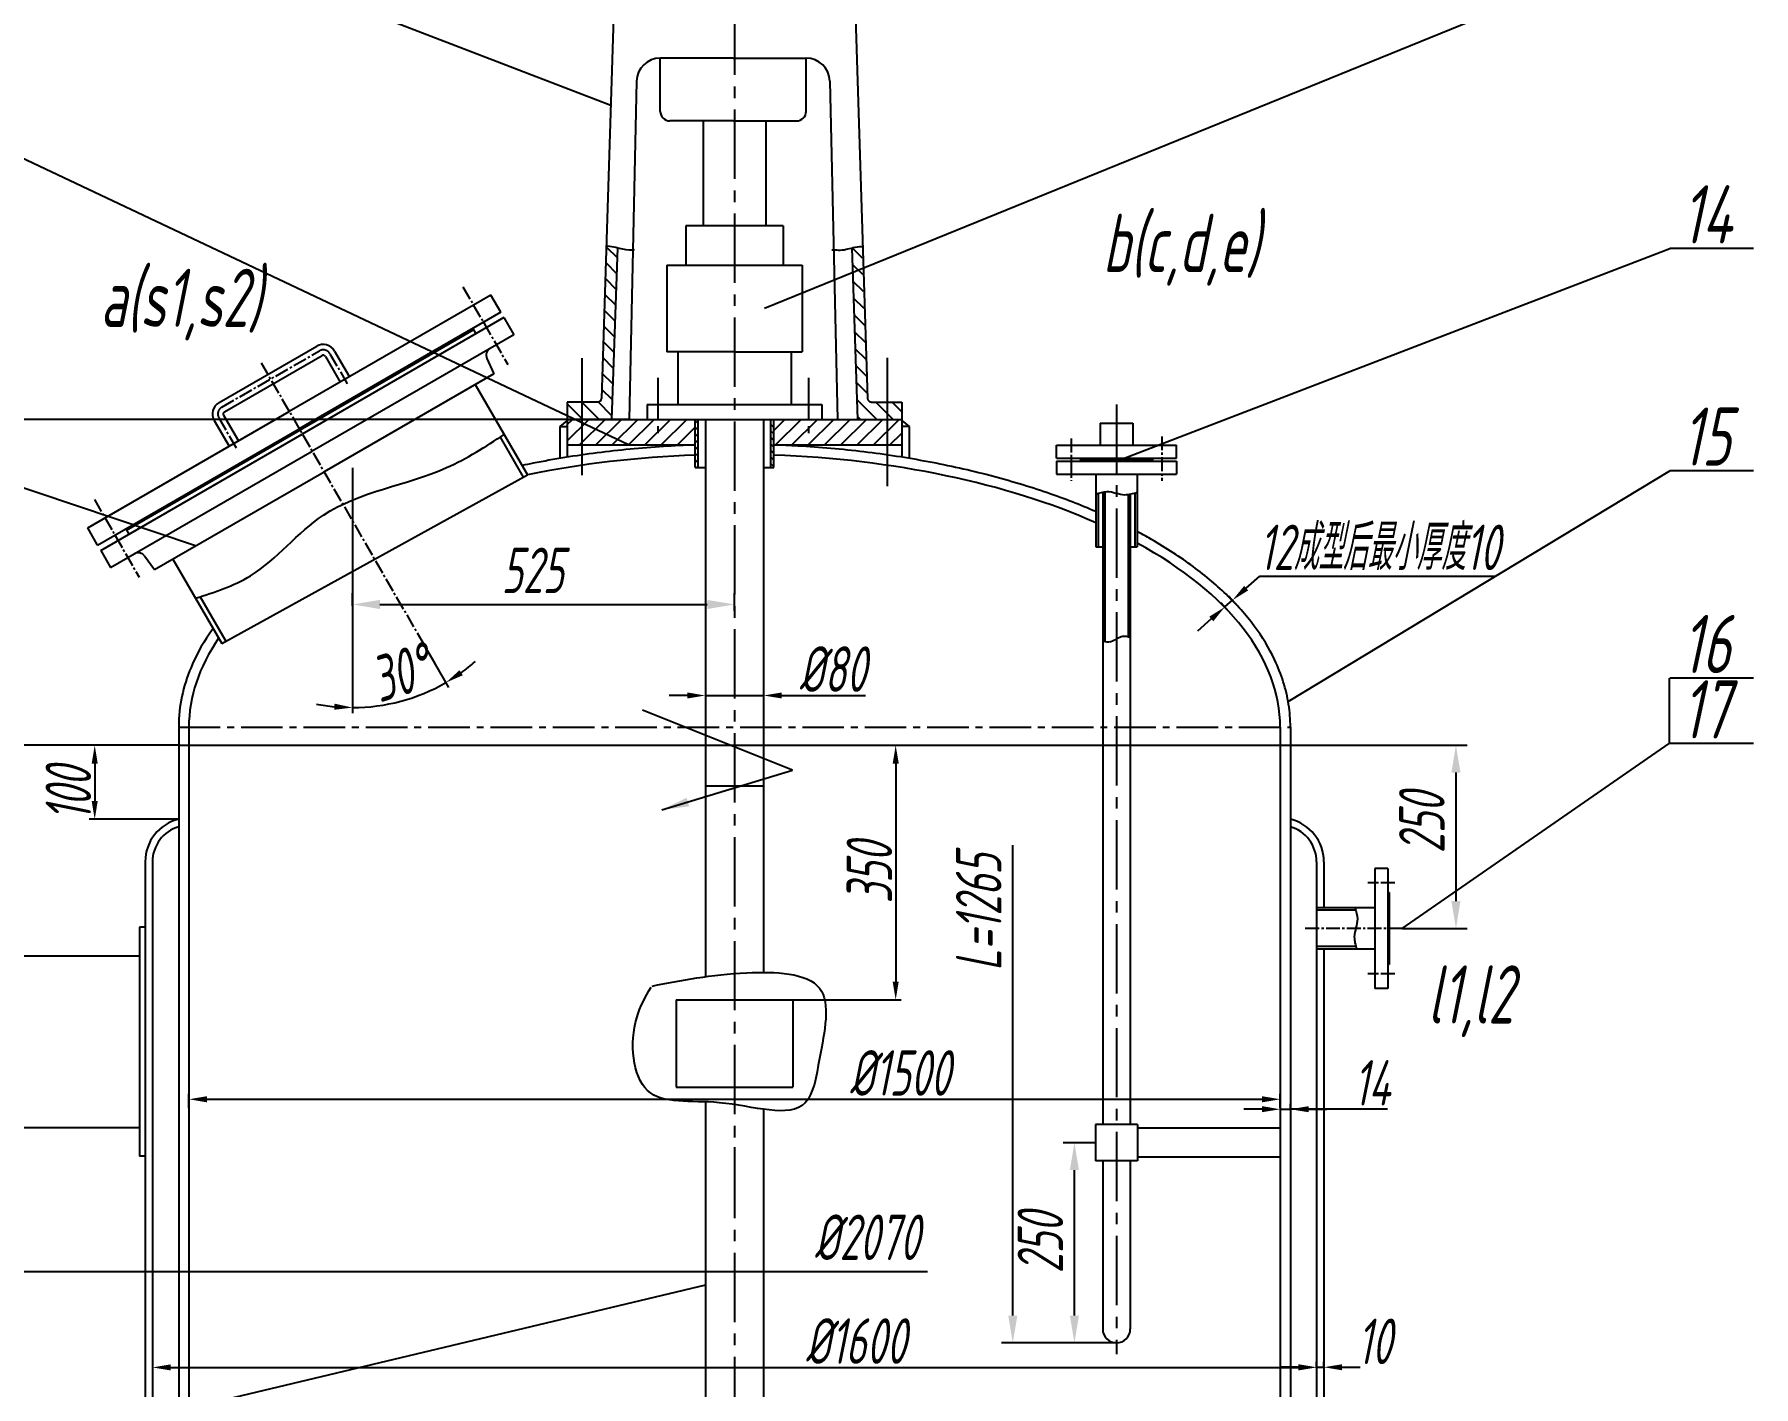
# Model space of a CAD drawing. Header units: millimetres. Extents: x 17871 to 23811, y 214 to 8624.
# Drawn here: x 19162 to 21525, y 4804 to 6663 of the extents above; entities that cross this region are included whole.
import ezdxf

# ---------------------------------------------------------------- set-up
doc = ezdxf.new("R2010")
doc.units = ezdxf.units.MM
doc.linetypes.add('CENTER2', pattern=[28.575, 19.05, -3.175, 3.175, -3.175])
doc.linetypes.add('DASHEDX2', pattern=[38.1, 25.4, -12.7])
for name, color, linetype in [('中心线', 1, 'CENTER2'), ('尺寸标注线', 3, 'Continuous'), ('文字及尺寸标注', 3, 'Continuous'), ('标注线', 3, 'Continuous'), ('粗实线', 7, 'Continuous'), ('细实线', 2, 'Continuous'), ('虚线', 5, 'DASHEDX2')]:
    doc.layers.add(name, color=color, linetype=linetype)
doc.styles.get("Standard").update_dxf_attribs({"font": 'gbeitc.shx', "width": 0.75, "bigfont": 'gbcbig.shx'})
doc.dimstyles.new('ISO-25', dxfattribs={"dimscale": 25, "dimtxt": 2.5, "dimasz": 1.5, "dimexe": 0.625, "dimexo": 0, "dimtad": 1, "dimdec": 0, "dimtxsty": 'Standard', "dimcen": 1.5, "dimadec": 0, "dimazin": 0, "dimtfac": 1, "dimtdec": 0, "dimtmove": 0, "dimatfit": 0, "dimfxl": 1, "dimarcsym": 0})

# ---------------------------------------------------------------- blocks, each defined once
blk = doc.blocks.new('*D3')
at = {"layer": 'Defpoints', "color": 0, "transparency": 16777216}
for p in [(20003.9, 7845.5), (18931.5, 6133.9), (19979.7, 6133.9)]:
    blk.add_point(p, dxfattribs=at)
at = {"layer": '文字及尺寸标注', "lineweight": -2, "transparency": 16777216}
for p, q in [((20003.9, 7845.5), (18924, 7845.5)), ((18931.5, 7820.5), (18931.5, 6158.9)), ((19979.7, 6133.9), (18924, 6133.9))]:
    blk.add_line(p, q, dxfattribs=at)
at = {"layer": '文字及尺寸标注', "transparency": 16777216}
for points in [[(18927.3, 7820.5), (18935.7, 7820.5), (18931.5, 7845.5)], [(18927.3, 6158.9), (18935.7, 6158.9), (18931.5, 6133.9)]]:
    blk.add_solid(points, dxfattribs=at)
at = {"layer": '文字及尺寸标注', "transparency": 16777216, "insert": (18895.3, 6989.7), "char_height": 62.5, "attachment_point": 5, "rotation": 90}
blk.add_mtext('1712', dxfattribs=at)
blk = doc.blocks.new('*D4')
at = {"layer": 'Defpoints', "color": 0, "transparency": 16777216}
for p in [(19360.6, 5685.9), (19016.6, 5145.9), (19089.8, 5145.9)]:
    blk.add_point(p, dxfattribs=at)
at = {"layer": '文字及尺寸标注', "color": 0, "lineweight": -2, "transparency": 16777216}
for p, q in [((19360.6, 5685.9), (19074.1, 5685.9)), ((19089.8, 5648.4), (19089.8, 5183.4)), ((19016.6, 5145.9), (19105.4, 5145.9))]:
    blk.add_line(p, q, dxfattribs=at)
at = {"layer": '文字及尺寸标注', "color": 0, "transparency": 16777216}
for points in [[(19083.5, 5648.4), (19096, 5648.4), (19089.8, 5685.9)], [(19083.5, 5183.4), (19096, 5183.4), (19089.8, 5145.9)]]:
    blk.add_solid(points, dxfattribs=at)
at = {"layer": '文字及尺寸标注', "color": 0, "transparency": 16777216, "insert": (19042.9, 5465.4), "char_height": 62.5, "attachment_point": 5, "rotation": 90}
blk.add_mtext('540', dxfattribs=at)
blk = doc.blocks.new('*D5')
at = {"layer": 'Defpoints', "color": 0, "transparency": 16777216}
for p in [(19077, 5685.9), (18929.8, 4185.9), (19374.6, 4185.9)]:
    blk.add_point(p, dxfattribs=at)
at = {"layer": '文字及尺寸标注', "lineweight": -2, "transparency": 16777216}
for p, q in [((19077, 5685.9), (18922.3, 5685.9)), ((18929.8, 5660.9), (18929.8, 4210.9)), ((19374.6, 4185.9), (18922.3, 4185.9))]:
    blk.add_line(p, q, dxfattribs=at)
at = {"layer": '文字及尺寸标注', "transparency": 16777216}
for points in [[(18925.6, 5660.9), (18933.9, 5660.9), (18929.8, 5685.9)], [(18925.6, 4210.9), (18933.9, 4210.9), (18929.8, 4185.9)]]:
    blk.add_solid(points, dxfattribs=at)
at = {"layer": '文字及尺寸标注', "transparency": 16777216, "insert": (18893.5, 4868.2), "char_height": 62.5, "attachment_point": 5, "rotation": 90}
blk.add_mtext('1500', dxfattribs=at)
blk = doc.blocks.new('*D6')
at = {"layer": 'Defpoints', "color": 0, "transparency": 16777216}
for p in [(20124.6, 7845.5), (18766.4, 3665.9), (20124.6, 3665.9)]:
    blk.add_point(p, dxfattribs=at)
at = {"layer": '文字及尺寸标注', "lineweight": -2, "transparency": 16777216}
for p, q in [((20124.6, 7845.5), (18758.9, 7845.5)), ((18766.4, 7820.5), (18766.4, 3690.9)), ((20124.6, 3665.9), (18758.9, 3665.9))]:
    blk.add_line(p, q, dxfattribs=at)
at = {"layer": '文字及尺寸标注', "transparency": 16777216}
for points in [[(18762.2, 7820.5), (18770.5, 7820.5), (18766.4, 7845.5)], [(18762.2, 3690.9), (18770.5, 3690.9), (18766.4, 3665.9)]]:
    blk.add_solid(points, dxfattribs=at)
at = {"layer": '文字及尺寸标注', "transparency": 16777216, "insert": (18730.1, 5583.6), "char_height": 62.5, "attachment_point": 5, "rotation": 90}
blk.add_mtext('4180', dxfattribs=at)
blk = doc.blocks.new('*D7')
at = {"layer": 'Defpoints', "color": 0, "transparency": 16777216}
for p in [(19360.6, 5685.9), (19245.2, 5584.2), (19360.6, 5584.2)]:
    blk.add_point(p, dxfattribs=at)
at = {"layer": '文字及尺寸标注', "lineweight": -2, "transparency": 16777216}
for p, q in [((19360.6, 5685.9), (19237.7, 5685.9)), ((19245.2, 5660.9), (19245.2, 5609.2)), ((19360.6, 5584.2), (19237.7, 5584.2))]:
    blk.add_line(p, q, dxfattribs=at)
at = {"layer": '文字及尺寸标注', "transparency": 16777216}
for points in [[(19241, 5660.9), (19249.3, 5660.9), (19245.2, 5685.9)], [(19241, 5609.2), (19249.3, 5609.2), (19245.2, 5584.2)]]:
    blk.add_solid(points, dxfattribs=at)
at = {"layer": '文字及尺寸标注', "transparency": 16777216, "insert": (19208.9, 5619.4), "char_height": 62.5, "attachment_point": 5, "rotation": 90}
blk.add_mtext('100', dxfattribs=at)
blk = doc.blocks.new('*D8')
at = {"layer": 'Defpoints', "color": 0, "transparency": 16777216}
for p in [(19474, 6211.8), (19599.6, 6067.6), (19711.7, 5800), (19599.6, 5784.3), (19644.1, 5741.7)]:
    blk.add_point(p, dxfattribs=at)
at = {"layer": '文字及尺寸标注', "lineweight": -2, "transparency": 16777216}
for p, q in [((19711.7, 5800), (19731.6, 5765.6)), ((19599.6, 5784.3), (19599.6, 5730.3))]:
    blk.add_line(p, q, dxfattribs=at)
for start, end in [(305.5877, 311.1754), (270, 300), (258.8246, 264.4123)]:
    blk.add_arc((19599.6, 5994.2), 256.4, start, end, dxfattribs=at)
at = {"layer": '文字及尺寸标注', "transparency": 16777216}
for points in [[(19751.1, 5782.2), (19746.6, 5789.2), (19727.8, 5772.1)], [(19574.8, 5743.2), (19574.4, 5734.8), (19599.6, 5737.8)]]:
    blk.add_solid(points, dxfattribs=at)
at = {"layer": '文字及尺寸标注', "transparency": 16777216, "insert": (19664.8, 5785.7), "char_height": 62.5, "attachment_point": 5, "rotation": 17.3577}
blk.add_mtext('30°', dxfattribs=at)
blk = doc.blocks.new('*D9')
at = {"layer": 'Defpoints', "color": 0, "transparency": 16777216}
for p in [(20084.6, 5769.3), (20164.6, 5769.3), (20164.6, 5754.4)]:
    blk.add_point(p, dxfattribs=at)
at = {"layer": '文字及尺寸标注', "lineweight": -2, "transparency": 16777216}
for p, q in [((20084.6, 5769.3), (20084.6, 5746.9)), ((20164.6, 5769.3), (20164.6, 5746.9)), ((20059.6, 5754.4), (20034.6, 5754.4)), ((20084.6, 5754.4), (20164.6, 5754.4)), ((20189.6, 5754.4), (20304.7, 5754.4))]:
    blk.add_line(p, q, dxfattribs=at)
at = {"layer": '文字及尺寸标注', "transparency": 16777216}
for points in [[(20059.6, 5758.6), (20059.6, 5750.3), (20084.6, 5754.4)], [(20189.6, 5758.6), (20189.6, 5750.3), (20164.6, 5754.4)]]:
    blk.add_solid(points, dxfattribs=at)
at = {"layer": '文字及尺寸标注', "transparency": 16777216, "insert": (20259.6, 5790.7), "char_height": 62.5, "attachment_point": 5}
blk.add_mtext('%%c80', dxfattribs=at)
blk = doc.blocks.new('*D10')
at = {"layer": 'Defpoints', "color": 0, "transparency": 16777216}
for p in [(20874.6, 5199.3), (19374.6, 5187.1), (20874.6, 5187.1)]:
    blk.add_point(p, dxfattribs=at)
at = {"layer": '文字及尺寸标注', "lineweight": -2, "transparency": 16777216}
for p, q in [((19374.6, 5187.1), (19374.6, 5206.8)), ((19399.6, 5199.3), (20849.6, 5199.3)), ((20874.6, 5187.1), (20874.6, 5206.8))]:
    blk.add_line(p, q, dxfattribs=at)
at = {"layer": '文字及尺寸标注', "transparency": 16777216}
for points in [[(19399.6, 5203.5), (19399.6, 5195.1), (19374.6, 5199.3)], [(20849.6, 5203.5), (20849.6, 5195.1), (20874.6, 5199.3)]]:
    blk.add_solid(points, dxfattribs=at)
at = {"layer": '文字及尺寸标注', "transparency": 16777216, "insert": (20352, 5235.5), "char_height": 62.5, "attachment_point": 5}
blk.add_mtext('%%c1500', dxfattribs=at)
blk = doc.blocks.new('*D11')
at = {"layer": 'Defpoints', "color": 0, "transparency": 16777216}
for p in [(20874.6, 5187.1), (20888.6, 5185.6), (20888.6, 5185.6)]:
    blk.add_point(p, dxfattribs=at)
at = {"layer": '文字及尺寸标注', "lineweight": -2, "transparency": 16777216}
for p, q in [((20849.6, 5185.6), (20824.6, 5185.6)), ((20874.6, 5187.1), (20874.6, 5178.1)), ((20874.6, 5185.6), (20888.6, 5185.6)), ((20874.6, 5185.6), (20888.6, 5185.6)), ((20888.6, 5185.6), (20888.6, 5193.1)), ((21022.3, 5185.6), (20888.6, 5185.6)), ((20913.6, 5185.6), (20938.6, 5185.6))]:
    blk.add_line(p, q, dxfattribs=at)
at = {"layer": '文字及尺寸标注', "transparency": 16777216}
for points in [[(20849.6, 5189.8), (20849.6, 5181.5), (20874.6, 5185.6)], [(20913.6, 5189.8), (20913.6, 5181.5), (20888.6, 5185.6)]]:
    blk.add_solid(points, dxfattribs=at)
at = {"layer": '文字及尺寸标注', "transparency": 16777216, "insert": (21000.7, 5221.9), "char_height": 62.5, "attachment_point": 5}
blk.add_mtext('14', dxfattribs=at)
blk = doc.blocks.new('*D12')
at = {"layer": 'Defpoints', "color": 0, "transparency": 16777216}
for p in [(19324.6, 4830.9), (20924.6, 4830.9), (20924.6, 4830.7)]:
    blk.add_point(p, dxfattribs=at)
at = {"layer": '文字及尺寸标注', "lineweight": -2, "transparency": 16777216}
for p, q in [((19324.6, 4830.9), (19324.6, 4823.2)), ((19349.6, 4830.7), (20899.6, 4830.7)), ((20924.6, 4830.9), (20924.6, 4823.2))]:
    blk.add_line(p, q, dxfattribs=at)
at = {"layer": '文字及尺寸标注', "transparency": 16777216}
for points in [[(19349.6, 4834.8), (19349.6, 4826.5), (19324.6, 4830.7)], [(20899.6, 4834.8), (20899.6, 4826.5), (20924.6, 4830.7)]]:
    blk.add_solid(points, dxfattribs=at)
at = {"layer": '文字及尺寸标注', "transparency": 16777216, "insert": (20291.4, 4866.9), "char_height": 62.5, "attachment_point": 5}
blk.add_mtext('%%c1600', dxfattribs=at)
blk = doc.blocks.new('*D13')
at = {"layer": 'Defpoints', "color": 0, "transparency": 16777216}
for p in [(20924.6, 4830.9), (20934.6, 4830.9), (20934.6, 4830.9)]:
    blk.add_point(p, dxfattribs=at)
at = {"layer": '文字及尺寸标注', "lineweight": -2, "transparency": 16777216}
for p, q in [((20899.6, 4830.9), (20874.6, 4830.9)), ((20924.6, 4830.9), (20924.6, 4838.4)), ((20924.6, 4830.9), (20934.6, 4830.9)), ((20934.6, 4830.9), (20934.6, 4838.4)), ((20959.6, 4830.9), (20984.6, 4830.9))]:
    blk.add_line(p, q, dxfattribs=at)
at = {"layer": '文字及尺寸标注', "transparency": 16777216}
for points in [[(20899.6, 4835), (20899.6, 4826.7), (20924.6, 4830.9)], [(20959.6, 4835), (20959.6, 4826.7), (20934.6, 4830.9)]]:
    blk.add_solid(points, dxfattribs=at)
at = {"layer": '文字及尺寸标注', "transparency": 16777216, "insert": (21004.2, 4866.5), "char_height": 62.5, "attachment_point": 5}
blk.add_mtext('10', dxfattribs=at)
blk = doc.blocks.new('*D14')
at = {"layer": 'Defpoints', "color": 0, "transparency": 16777216}
for p in [(20809, 5885.4), (20810.8, 5862.2), (20821.3, 5871.5)]:
    blk.add_point(p, dxfattribs=at)
at = {"layer": '文字及尺寸标注', "lineweight": -2, "transparency": 16777216}
for p, q in [((20827.8, 5901.9), (20846.5, 5918.5)), ((20846.5, 5918.5), (21170.5, 5918.5)), ((20798.5, 5876.1), (20809, 5885.4)), ((20821.3, 5871.5), (20804.1, 5891)), ((20810.8, 5862.2), (20793.6, 5881.7)), ((20779.8, 5859.6), (20761.1, 5843))]:
    blk.add_line(p, q, dxfattribs=at)
at = {"layer": '文字及尺寸标注', "transparency": 16777216}
for points in [[(20825, 5905), (20830.5, 5898.8), (20809, 5885.4)], [(20777, 5862.7), (20782.6, 5856.4), (20798.5, 5876.1)]]:
    blk.add_solid(points, dxfattribs=at)
at = {"layer": '文字及尺寸标注', "transparency": 16777216, "insert": (21011, 5957.8), "char_height": 62.5, "attachment_point": 5}
blk.add_mtext('12成型后最小厚度10', dxfattribs=at)
blk = doc.blocks.new('*D17')
at = {"layer": 'Defpoints', "color": 0, "transparency": 16777216}
for p in [(20164.6, 5685.9), (20204.6, 5335.9), (20346.1, 5335.9)]:
    blk.add_point(p, dxfattribs=at)
at = {"layer": '文字及尺寸标注', "lineweight": -2, "transparency": 16777216}
for p, q in [((20164.6, 5685.9), (20353.6, 5685.9)), ((20346.1, 5660.9), (20346.1, 5360.9)), ((20204.6, 5335.9), (20353.6, 5335.9))]:
    blk.add_line(p, q, dxfattribs=at)
at = {"layer": '文字及尺寸标注', "transparency": 16777216}
for points in [[(20342, 5660.9), (20350.3, 5660.9), (20346.1, 5685.9)], [(20342, 5360.9), (20350.3, 5360.9), (20346.1, 5335.9)]]:
    blk.add_solid(points, dxfattribs=at)
at = {"layer": '文字及尺寸标注', "transparency": 16777216, "insert": (20309.9, 5510.9), "char_height": 62.5, "attachment_point": 5, "rotation": 90}
blk.add_mtext('350', dxfattribs=at)
blk = doc.blocks.new('*D23')
at = {"layer": 'Defpoints', "color": 0, "transparency": 16777216}
for p in [(19599.6, 5877.6), (20124.6, 5879.6), (20124.6, 5871)]:
    blk.add_point(p, dxfattribs=at)
at = {"layer": '标注线', "color": 0, "lineweight": -2, "transparency": 16777216}
for p, q in [((19599.6, 5877.6), (19599.6, 5895.2)), ((20124.6, 5871), (20124.6, 5895.2)), ((19637.1, 5879.6), (20087.1, 5879.6))]:
    blk.add_line(p, q, dxfattribs=at)
at = {"layer": '标注线', "color": 0, "transparency": 16777216}
for points in [[(19637.1, 5885.8), (19637.1, 5873.3), (19599.6, 5879.6)], [(20087.1, 5885.8), (20087.1, 5873.3), (20124.6, 5879.6)]]:
    blk.add_solid(points, dxfattribs=at)
at = {"layer": '标注线', "color": 0, "transparency": 16777216, "insert": (19847.1, 5926.4), "char_height": 62.5, "attachment_point": 5}
blk.add_mtext('525', dxfattribs=at)
blk = doc.blocks.new('*D24')
at = {"layer": 'Defpoints', "color": 0, "transparency": 16777216}
for p in [(20134.1, 5132.9), (19086.6, 5113.8), (20134.1, 4962.7)]:
    blk.add_point(p, dxfattribs=at)
at = {"layer": '标注线', "color": 0, "lineweight": -2, "transparency": 16777216}
for p, q in [((19086.6, 5113.8), (19086.6, 4947.1)), ((19011.6, 4962.7), (19049.1, 4962.7)), ((19086.6, 4962.7), (20389.7, 4962.7))]:
    blk.add_line(p, q, dxfattribs=at)
at = {"layer": '标注线', "color": 0, "transparency": 16777216}
blk.add_solid([(19049.1, 4968.9), (19049.1, 4956.4), (19086.6, 4962.7)], dxfattribs=at)
at = {"layer": '标注线', "color": 0, "transparency": 16777216, "insert": (20306.7, 5009.6), "char_height": 62.5, "attachment_point": 5}
blk.add_mtext('%%c2070', dxfattribs=at)
blk = doc.blocks.new('*D25')
at = {"layer": 'Defpoints', "color": 0, "transparency": 16777216}
for p in [(20888.6, 5685.9), (21042.4, 5434.2), (21116.2, 5434.2)]:
    blk.add_point(p, dxfattribs=at)
at = {"layer": '标注线', "color": 0, "lineweight": -2, "transparency": 16777216}
for p, q in [((20888.6, 5685.9), (21131.8, 5685.9)), ((21116.2, 5648.4), (21116.2, 5471.7)), ((21042.4, 5434.2), (21131.8, 5434.2))]:
    blk.add_line(p, q, dxfattribs=at)
at = {"layer": '标注线', "color": 0, "transparency": 16777216}
for points in [[(21109.9, 5648.4), (21122.4, 5648.4), (21116.2, 5685.9)], [(21109.9, 5471.7), (21122.4, 5471.7), (21116.2, 5434.2)]]:
    blk.add_solid(points, dxfattribs=at)
at = {"layer": '标注线', "color": 0, "transparency": 16777216, "insert": (21069.3, 5579.5), "char_height": 62.5, "attachment_point": 5, "rotation": 90}
blk.add_mtext('250', dxfattribs=at)
blk = doc.blocks.new('*D29')
at = {"layer": 'Defpoints', "color": 0, "transparency": 16777216}
for p in [(20627.1, 6128.7), (20507.1, 4864.5), (20649.6, 4864.5)]:
    blk.add_point(p, dxfattribs=at)
at = {"layer": '标注线', "color": 0, "lineweight": -2, "transparency": 16777216}
for p, q in [((20507.1, 4902), (20507.1, 5548.8)), ((20649.6, 4864.5), (20491.5, 4864.5))]:
    blk.add_line(p, q, dxfattribs=at)
at = {"layer": '标注线', "color": 0, "transparency": 16777216}
blk.add_solid([(20500.8, 4902), (20513.3, 4902), (20507.1, 4864.5)], dxfattribs=at)
at = {"layer": '标注线', "color": 0, "transparency": 16777216, "insert": (20460.2, 5456.5), "char_height": 62.5, "attachment_point": 5, "rotation": 90}
blk.add_mtext('L=1265', dxfattribs=at)
blk = doc.blocks.new('*D30')
at = {"layer": 'Defpoints', "color": 0, "transparency": 16777216}
for p in [(20591.8, 5139.5), (20620.6, 5139.5), (20598.7, 4864.5)]:
    blk.add_point(p, dxfattribs=at)
at = {"layer": '标注线', "color": 0, "lineweight": -2, "transparency": 16777216}
for p, q in [((20620.6, 5139.5), (20576.2, 5139.5)), ((20591.8, 4902), (20591.8, 5102)), ((20598.7, 4864.5), (20576.2, 4864.5))]:
    blk.add_line(p, q, dxfattribs=at)
at = {"layer": '标注线', "color": 0, "transparency": 16777216}
for points in [[(20585.5, 5102), (20598, 5102), (20591.8, 5139.5)], [(20585.5, 4902), (20598, 4902), (20591.8, 4864.5)]]:
    blk.add_solid(points, dxfattribs=at)
at = {"layer": '标注线', "color": 0, "transparency": 16777216, "insert": (20544.9, 5002), "char_height": 62.5, "attachment_point": 5, "rotation": 90}
blk.add_mtext('250', dxfattribs=at)

msp = doc.modelspace()

# ---------------------------------------------------------------- hatches: boundary and pattern name
at = {"layer": '细实线'}
h = msp.add_hatch(dxfattribs=at)
h.set_pattern_fill('ANSI31', color=256, scale=5, angle=90, style=0)
h.set_pattern_definition([(135, (19302.818, 3065.384), (-11.22532, -11.22532), [])])
edge = h.paths.add_edge_path()
edge.add_spline(control_points=[(20299.4, 6371.6), (20294.5, 6371.7), (20289.8, 6370.7), (20285.7, 6369.7)], knot_values=[34.485576, 34.485576, 34.485576, 34.485576, 35.367079, 35.367079, 35.367079, 35.367079], degree=3, periodic=0)
edge.add_line((20285.7, 6369.7), (20293.8, 6133.9))
edge.add_line((20293.8, 6133.9), (20334.6, 6133.9))
edge.add_line((20334.6, 6133.9), (20334.6, 6157.9))
edge.add_line((20334.6, 6157.9), (20312.6, 6157.9))
edge.add_arc((20312.6, 6163.1), 5.18, 181.881, 270, ccw=False)
edge.add_line((20307.4, 6162.9), (20299.4, 6371.6))
h.paths.add_polyline_path([(20334.6, 6133.9), (20354.6, 6133.9), (20354.6, 6157.9), (20334.6, 6157.9)])
edge = h.paths.add_edge_path()
edge.add_line((19914.6, 6133.9), (19955.4, 6133.9))
edge.add_line((19955.4, 6133.9), (19963.6, 6369.7))
edge.add_spline(control_points=[(19963.6, 6369.7), (19959.4, 6370.8), (19954.8, 6371.8), (19949.8, 6372)], knot_values=[34.485582, 34.485582, 34.485582, 34.485582, 35.367079, 35.367079, 35.367079, 35.367079], degree=3, periodic=0)
edge.add_line((19949.8, 6372), (19941.8, 6162.9))
edge.add_arc((19936.6, 6163.1), 5.18, 270, 358.119, ccw=False)
edge.add_line((19936.6, 6157.9), (19914.6, 6157.9))
edge.add_line((19914.6, 6157.9), (19914.6, 6133.9))
h.paths.add_polyline_path([(19914.6, 6157.9), (19894.7, 6157.9), (19894.7, 6133.9), (19914.6, 6133.9)])
h = msp.add_hatch(dxfattribs=at)
h.set_pattern_fill('ANSI31', color=256, scale=5, style=0)
h.set_pattern_definition([(45, (19302.818, 3065.384), (-11.22532, 11.22532), [])])
h.paths.add_polyline_path([(20070.6, 6098.9), (20070.6, 6133.9), (19914.6, 6133.9), (19914.6, 6098.9)])
h.paths.add_polyline_path([(19914.6, 6133.9), (19894.7, 6133.9), (19894.7, 6098.9), (19914.6, 6098.9)])
h.paths.add_polyline_path([(20334.6, 6098.9), (20334.6, 6133.9), (20178.6, 6133.9), (20178.6, 6098.9)])
h.paths.add_polyline_path([(20334.6, 6098.9), (20354.6, 6098.9), (20354.6, 6133.9), (20334.6, 6133.9)])
h = msp.add_hatch(dxfattribs=at)
h.set_pattern_fill('ANSI31', color=256, scale=2, angle=90, style=0)
h.set_pattern_definition([(135, (19302.818, 3065.384), (-4.490128, -4.490128), [])])
h.paths.add_polyline_path([(20074.6, 6133.9), (20070.6, 6133.9), (20070.6, 6067.8), (20074.6, 6067.8)])
h.paths.add_polyline_path([(20174.6, 6067.8), (20178.6, 6067.8), (20178.6, 6133.9), (20174.6, 6133.9)])

# ---------------------------------------------------------------- linework, layer by layer
for p, q in [((19955.4, 6133.9), (19979.7, 6133.9)), ((19360.6, 5710.9), (19360.6, 4160.9)), ((19374.6, 5710.9), (19374.6, 4160.9)), ((20874.6, 5710.9), (20874.6, 4160.9)), ((20888.6, 5710.9), (20888.6, 4160.9)), ((19314.6, 5525.9), (19314.6, 4135.9)), ((19324.6, 5525.9), (19324.6, 4135.9)), ((20924.6, 5525.9), (20924.6, 4135.9)), ((20934.6, 5525.9), (20934.6, 5462.7)), ((19306.6, 5435.9), (19306.6, 5120.9)), ((19314.6, 5435.9), (19306.6, 5435.9)), ((19314.6, 5435.9), (19314.6, 5120.9)), ((19306.6, 5395.9), (19146.6, 5395.9)), ((20934.6, 5405.7), (20934.6, 4135.9)), ((19306.6, 5159.9), (19016.6, 5159.9)), ((20678.6, 5164.5), (20620.6, 5164.5)), ((20874.6, 5159.5), (20678.6, 5159.5)), ((19314.6, 5120.9), (19306.6, 5120.9)), ((20678.6, 5114.5), (20620.6, 5114.5)), ((20874.6, 5119.5), (20678.6, 5119.5))]:
    msp.add_line(p, q)
for centre, radius, start, end in [((19374.6, 5525.9), 60, 103.4934, 180), ((20874.6, 5525.9), 60, 0, 76.5066), ((19374.6, 5525.9), 50, 106.2602, 180), ((20874.6, 5525.9), 50, 0, 73.7398)]:
    msp.add_arc(centre, radius, start, end)
for start_param, end_param in [(4.784451, 5.101591), (3.988905, 4.640327), (3.141593, 3.882287), (5.951302, 6.283185)]:
    msp.add_ellipse((20124.6, 5710.9), major_axis=(-750, 0), ratio=0.5, start_param=start_param, end_param=end_param)
for points, knots in [([(20070.6, 6098.9), (20056, 6098.4), (20041.3, 6097.6), (19996.2, 6094.7), (19965.8, 6091.8), (19906.1, 6084.1), (19876.6, 6079.3), (19842.8, 6072.7), (19837.7, 6071.6), (19832.6, 6070.6)], [4.7837826, 4.7837826, 4.7837826, 4.7837826, 4.8419779, 4.8419779, 4.9641955, 4.9641955, 5.0864132, 5.0864132, 5.1081003, 5.1081003, 5.1081003, 5.1081003]), ([(20621.1, 6007.2), (20600, 6016.4), (20577.9, 6024.9), (20529.4, 6041.6), (20502.9, 6049.6), (20448.1, 6063.9), (20419.8, 6070.3), (20362, 6081.1), (20332.4, 6085.7), (20272.4, 6092.9), (20242, 6095.6), (20200.5, 6098), (20189.5, 6098.5), (20178.6, 6098.9)], [3.998757, 3.998757, 3.998757, 3.998757, 4.1086722, 4.1086722, 4.2308898, 4.2308898, 4.3531074, 4.3531074, 4.4753251, 4.4753251, 4.5975427, 4.5975427, 4.6409953, 4.6409953, 4.6409953, 4.6409953]), ([(20888.6, 5710.9), (20888.6, 5721.3), (20887.8, 5731.8), (20884.5, 5752.6), (20882.1, 5763), (20875.6, 5783.5), (20871.6, 5793.7), (20859.3, 5819.5), (20850, 5834.9), (20827.7, 5864.9), (20814.7, 5879.5), (20785.6, 5907.6), (20769.4, 5921.1), (20733.9, 5947), (20714.7, 5959.4), (20688.8, 5974), (20683.5, 5976.9), (20678.1, 5979.8)], [3.1415927, 3.1415927, 3.1415927, 3.1415927, 3.2195173, 3.2195173, 3.2974419, 3.2974419, 3.3753665, 3.3753665, 3.4975841, 3.4975841, 3.6198017, 3.6198017, 3.7420193, 3.7420193, 3.864237, 3.864237, 3.8952044, 3.8952044, 3.8952044, 3.8952044]), ([(19407.8, 5846.4), (19407.4, 5845.8), (19406.9, 5845.1), (19395.7, 5829.4), (19386.8, 5813.9), (19373.9, 5784.9), (19369.3, 5771.5), (19363, 5744.6), (19361.1, 5731), (19360.6, 5715.2), (19360.6, 5713), (19360.6, 5710.9)], [5.936714, 5.936714, 5.936714, 5.936714, 5.9419365, 5.9419365, 6.0641541, 6.0641541, 6.1656453, 6.1656453, 6.2671364, 6.2671364, 6.2831853, 6.2831853, 6.2831853, 6.2831853])]:
    msp.add_open_spline(points, degree=3, knots=knots)
at = {"layer": '中心线', "ltscale": 5}
for p, q in [((20124.6, 7988.6), (20124.6, 3630.4)), ((20649.6, 6154.5), (20649.6, 4848.7))]:
    msp.add_line(p, q, dxfattribs=at)
at = {"layer": '中心线'}
for p, q in [((19751.3, 6316.4), (19813, 6209.5)), ((19419.8, 6150.7), (19554, 6228.2)), ((19568.5, 6224.3), (19593.2, 6181.6)), ((19474, 6211.8), (19718.7, 5787.9)), ((19415.9, 6136.2), (19440.5, 6093.5)), ((20587.1, 6107.5), (20587.1, 6049.3)), ((20712.1, 6110.6), (20712.1, 6049.3)), ((19244.7, 6023.9), (19306.4, 5917)), ((21032, 5496.7), (20995.2, 5496.7)), ((21042.4, 5434.2), (20908.6, 5434.2)), ((21032, 5371.7), (20995.2, 5371.7))]:
    msp.add_line(p, q, dxfattribs=at)
at = {"layer": '中心线', "ltscale": 10}
for p, q in [((19914.6, 6218), (19914.6, 6057.1)), ((20334.6, 6218.7), (20334.6, 6042.2))]:
    msp.add_line(p, q, dxfattribs=at)
at = {"layer": '中心线', "ltscale": 3}
for p, q in [((20019.2, 6191.2), (20019.2, 6106.9)), ((20226.4, 6191.2), (20226.4, 6106.9))]:
    msp.add_line(p, q, dxfattribs=at)
at = {"layer": '中心线', "ltscale": 50}
msp.add_line((19599.6, 6067.6), (19599.6, 5784.3), dxfattribs=at)
at = {"layer": '中心线'}
for centre, start, end in [((19559.3, 6218.9), 30, 120), ((19425.1, 6141.5), 120, 210)]:
    msp.add_arc(centre, 10.7, start, end, dxfattribs=at)
at = {"layer": '尺寸标注线'}
msp.add_line((21409.4, 5778.2), (21409.4, 5688.4), dxfattribs=at)
at = {"layer": '标注线'}
for p, q in [((19954.4, 6565.7), (18510.6, 7120.8)), ((19979, 6098.9), (18510.6, 6793.1)), ((20165.7, 6287), (21410.1, 6793.1)), ((20649.6, 6076.7), (21410.1, 6368.9)), ((21525.3, 6368.9), (21410.1, 6368.9)), ((19383.8, 5960), (18510.6, 6253.7)), ((20885.5, 5746), (21410.1, 6063.4)), ((21525.3, 6063.4), (21410.1, 6063.4)), ((21525.3, 5778.2), (21410.1, 5778.2)), ((21042.4, 5434.2), (21409.4, 5688.4)), ((21525.3, 5688.4), (21410.1, 5688.4)), ((20124.6, 5133.6), (20124.6, 5094)), ((20084.6, 4943.9), (18517.7, 4570.3))]:
    msp.add_line(p, q, dxfattribs=at)
msp.add_spline([(20011.3, 5355), (20141.5, 5373.2), (20241.4, 5352), (20241.4, 5255.2), (20221.8, 5194.6), (20103.6, 5194.6), (20005.2, 5211.3), (19990.1, 5311.2), (20009.8, 5353.5)], degree=3, dxfattribs=at)
at = {"layer": '粗实线'}
for p, q in [((19967, 6968.6), (19941.8, 6162.9)), ((20282.2, 6968.6), (20307.4, 6162.9)), ((20122.8, 6630.6), (20022.6, 6630.6)), ((20022.6, 6557.4), (20022.6, 6630.6)), ((20122.8, 6630.6), (20223, 6630.6)), ((20223, 6557.4), (20223, 6630.6)), ((19990, 6599), (19979.7, 6133.9)), ((20255.6, 6599), (20265.9, 6133.9)), ((20122.8, 6544.3), (20035.7, 6544.3)), ((20081.6, 6544.3), (20081.6, 6400)), ((20122.8, 6544.3), (20209.9, 6544.3)), ((20167.6, 6544.3), (20167.6, 6400)), ((20191.6, 6400), (20057.6, 6400)), ((20057.6, 6400), (20057.6, 6346.1)), ((20191.6, 6400), (20191.6, 6346.1)), ((19963.6, 6369.8), (19955.4, 6133.9)), ((20285.6, 6369.8), (20293.8, 6133.9)), ((20031.6, 6346.1), (20217.6, 6346.1)), ((20031.6, 6346.1), (20031.6, 6227.1)), ((20217.6, 6346.1), (20217.6, 6227.1)), ((19789.7, 6304.9), (19512.6, 6144.9)), ((19803.4, 6281.2), (19789.7, 6304.9)), ((19803.4, 6281.2), (19526.3, 6121.2)), ((19807.6, 6273.9), (19530.5, 6113.9)), ((19807.6, 6273.9), (19821.3, 6250.2)), ((19765.7, 6257), (19527.3, 6119.4)), ((19821.3, 6250.2), (19544.2, 6090.2)), ((19764.7, 6258.9), (19768.9, 6251.6)), ((19416.1, 6157.1), (19550.3, 6234.5)), ((19423.5, 6144.4), (19557.6, 6221.8)), ((19562.2, 6220.6), (19582.6, 6185.3)), ((19574.9, 6228), (19595.3, 6192.7)), ((19784.1, 6217.9), (19793.6, 6196.6)), ((20124.6, 6227.1), (20031.6, 6227.1)), ((20046.6, 6227.1), (20046.6, 6154.6)), ((20124.6, 6227.1), (20217.6, 6227.1)), ((20202.6, 6227.1), (20202.6, 6154.6)), ((19793.6, 6196.6), (19560.5, 6062)), ((19768.3, 6182), (19840, 6057.8)), ((19235.5, 5984.9), (19512.6, 6144.9)), ((19936.6, 6157.9), (19894.6, 6157.9)), ((19894.7, 6157.9), (19894.7, 6098.9)), ((20004.6, 6154.6), (20244.6, 6154.6)), ((20004.6, 6154.6), (20004.6, 6133.9)), ((20244.6, 6154.6), (20244.6, 6133.9)), ((20312.6, 6157.9), (20354.6, 6157.9)), ((20354.6, 6157.9), (20354.6, 6133.9)), ((19249.1, 5961.2), (19526.3, 6121.2)), ((19409.5, 6132.5), (19429.9, 6097.2)), ((19422.3, 6139.8), (19442.6, 6104.5)), ((19894.7, 6132.5), (19884.7, 6124.4)), ((19884.7, 6124.4), (19884.7, 6080.4)), ((19884.7, 6124.4), (19894.7, 6124.4)), ((19894.7, 6133.9), (20124.6, 6133.9)), ((20084.6, 6133.9), (20084.6, 5367.8)), ((20124.6, 6133.9), (20354.6, 6133.9)), ((20164.6, 6133.9), (20164.6, 5373.8)), ((20354.5, 6132.5), (20364.5, 6124.4)), ((20364.5, 6124.4), (20354.5, 6124.4)), ((20354.6, 6133.9), (20354.6, 6098.9)), ((20364.5, 6124.4), (20364.5, 6080.4)), ((20627.1, 6128.7), (20672.1, 6128.7)), ((20627.1, 6128.7), (20627.1, 6098.7)), ((20672.1, 6128.7), (20672.1, 6098.7)), ((19253.4, 5953.9), (19530.5, 6113.9)), ((19288.9, 5981.8), (19527.3, 6119.4)), ((19802.3, 6109.6), (19834.1, 6054.6)), ((19894.6, 6098.9), (20070.6, 6098.9)), ((19894.7, 6098.9), (19894.7, 6082)), ((20178.6, 6098.9), (20354.6, 6098.9)), ((20354.5, 6098.9), (20354.5, 6082)), ((20567.1, 6098.7), (20732.1, 6098.7)), ((20567.1, 6080.7), (20567.1, 6098.7)), ((20732.1, 6080.7), (20732.1, 6098.7)), ((19267, 5930.2), (19544.2, 6090.2)), ((20567.1, 6080.7), (20732.1, 6080.7)), ((20567.1, 6076.7), (20732.1, 6076.7)), ((20567.1, 6076.7), (20567.1, 6058.7)), ((20600.1, 6078.7), (20600.1, 6080.7)), ((20600.1, 6078.7), (20699.1, 6078.7)), ((20600.1, 6078.7), (20600.1, 6076.7)), ((20699.1, 6078.7), (20699.1, 6080.7)), ((20699.1, 6078.7), (20699.1, 6076.7)), ((20732.1, 6076.7), (20732.1, 6058.7)), ((19327.3, 5927.4), (19560.5, 6062)), ((19419.7, 5825.8), (19840, 6057.8)), ((20070.6, 6067.8), (20084.6, 6067.8)), ((20164.6, 6067.8), (20178.6, 6067.8)), ((20567.1, 6058.7), (20732.1, 6058.7)), ((20621.1, 6058.7), (20621.1, 5958.7)), ((20678.1, 6058.7), (20678.1, 5958.7)), ((20624.6, 6032.4), (20624.6, 5958.7)), ((20630.6, 6034), (20630.6, 5164.5)), ((20633.6, 6034.6), (20633.6, 5828.6)), ((20665.6, 6030.8), (20665.6, 5835.3)), ((20668.6, 6031.2), (20668.6, 5164.5)), ((20674.6, 6032.7), (20674.6, 5958.7)), ((19249.1, 5961.2), (19235.5, 5984.9)), ((19287.9, 5983.6), (19292.1, 5976.3)), ((20621.1, 5958.7), (20630.6, 5958.7)), ((20668.6, 5958.7), (20678.1, 5958.7)), ((19253.4, 5953.9), (19267, 5930.2)), ((19313.6, 5946.3), (19327.3, 5927.4)), ((19352.6, 5942), (19419.7, 5825.8)), ((19390.3, 5890.2), (19425.6, 5829.2)), ((19360.6, 5685.9), (20888.6, 5685.9)), ((20084.6, 5630.1), (20164.6, 5630.1)), ((21004.6, 5516.7), (21004.6, 5351.7)), ((21022.6, 5516.7), (21004.6, 5516.7)), ((21022.6, 5516.7), (21022.6, 5351.7)), ((21024.6, 5483.7), (21022.6, 5483.7)), ((21024.6, 5483.7), (21024.6, 5384.7)), ((21004.6, 5462.7), (20924.6, 5462.7)), ((20978.3, 5459.2), (20924.6, 5459.2)), ((20978.7, 5409.2), (20924.6, 5409.2)), ((21004.6, 5405.7), (20924.6, 5405.7)), ((21024.6, 5384.7), (21022.6, 5384.7)), ((21022.6, 5351.7), (21004.6, 5351.7)), ((20044.6, 5335.9), (20204.6, 5335.9)), ((20044.6, 5335.9), (20044.6, 5215.9)), ((20204.6, 5335.9), (20204.6, 5215.9)), ((20044.6, 5215.9), (20204.6, 5215.9)), ((20084.6, 5195.8), (20084.6, 4943.9)), ((20164.6, 5185.6), (20164.6, 4943.9)), ((20620.6, 5164.5), (20620.6, 5114.5)), ((20678.6, 5164.5), (20678.6, 5114.5)), ((20630.6, 5114.5), (20630.6, 4883.5)), ((20668.6, 5114.5), (20668.6, 4883.5)), ((20084.6, 4943.9), (20084.6, 4009.5)), ((20164.6, 4943.9), (20164.6, 4009.5))]:
    msp.add_line(p, q, dxfattribs=at)
at = {"layer": '粗实线', "ltscale": 10}
for p, q in [((20070.6, 6067.8), (20070.6, 6133.9)), ((20074.6, 6067.8), (20074.6, 6133.9)), ((20174.6, 6067.8), (20174.6, 6133.9)), ((20178.6, 6067.8), (20178.6, 6133.9))]:
    msp.add_line(p, q, dxfattribs=at)
at = {"layer": '粗实线'}
for centre, radius, start, end in [((20022.6, 6597.9), 32.7, 90, 178.1324), ((20223, 6597.9), 32.7, 1.8676, 90), ((20035.7, 6557.4), 13.1, 180, 270), ((20209.9, 6557.4), 13.1, 270, 0), ((19559.3, 6218.9), 18, 30, 120), ((19559.3, 6218.9), 3.33, 30, 120), ((19793.7, 6222.2), 10.5, 120, 204), ((19425.1, 6141.5), 18, 120, 210), ((19425.1, 6141.5), 3.33, 120, 210), ((19936.6, 6163.1), 5.18, 270, 357.4792), ((20312.6, 6163.1), 5.18, 182.5208, 270), ((19305.1, 5940.1), 10.5, 36, 120), ((20649.6, 4883.5), 19, 180, 0)]:
    msp.add_arc(centre, radius, start, end, dxfattribs=at)
msp.add_open_spline([(20630.6, 5829.3), (20634.5, 5828.2), (20644, 5827.1), (20656, 5837.8), (20665, 5835.7), (20668.6, 5834.1)], degree=3, knots=[9.202097, 9.202097, 9.202097, 9.202097, 20.956297, 38.412837, 49.886257, 49.886257, 49.886257, 49.886257], dxfattribs=at)
at = {"layer": '细实线'}
for points, knots in [([(19987.3, 6367), (19982.4, 6366.8), (19972.8, 6366.3), (19958, 6371.7), (19949.8, 6372)], [32.383734, 32.383734, 32.383734, 32.383734, 33.904851, 35.367079, 35.367079, 35.367079, 35.367079]), ([(20258.3, 6367.2), (20264.5, 6367), (20274.5, 6365.6), (20291.2, 6371.7), (20299.4, 6371.6)], [32.009531, 32.009531, 32.009531, 32.009531, 33.904851, 35.367079, 35.367079, 35.367079, 35.367079])]:
    msp.add_open_spline(points, degree=3, knots=knots, dxfattribs=at)
for points in [[(19383.8, 5888.1), (19459.4, 5919.1), (19559.5, 6002.3), (19728.9, 6067.7), (19808, 6113.3)], [(20621.1, 6031.2), (20636.5, 6034.8), (20661.1, 6030.5), (20678.1, 6033.8)], [(20977.1, 5462.7), (20980.7, 5447.3), (20976.5, 5422.7), (20979.7, 5405.7)]]:
    msp.add_spline(points, degree=3, dxfattribs=at)
at = {"layer": '虚线', "linetype": 'CENTER2', "ltscale": 3}
msp.add_line((19360.6, 5710.9), (20888.6, 5710.9), dxfattribs=at)

# ---------------------------------------------------------------- texts
at = {"layer": '细实线'}
for s, width, p in [('14', 0.8, (21426.7, 6375.8)), ('b(c,d,e)', 0.75, (20630.7, 6336.5)), ('a(s1,s2)', 0.75, (19252.7, 6261.1)), ('15', 0.8, (21426.7, 6070.4)), ('16', 0.8, (21426.7, 5785.2)), ('17', 0.8, (21426.7, 5695.4)), ('l1,l2', 0.75, (21077.2, 5303.4))]:
    msp.add_text(s, height=80, dxfattribs=dict(at, width=width)).set_placement(p)

# ---------------------------------------------------------------- dimensions: what is measured, and where the dimension line sits
at = {"layer": '文字及尺寸标注'}
for base, p1, p2, angle, override, picture, middle in [((18766.4, 3665.9), (20124.6, 7845.5), (20124.6, 3665.9), 90, {"dimscale": 25, "dimasz": 1, "dimexe": 0.3, "dimgap": 0.2, "dimclrd": 256, "dimclre": 256, "dimclrt": 256}, '*D6', (18766.4, 5583.6)), ((18929.8, 4185.9), (19077, 5685.9), (19374.6, 4185.9), 90, {"dimscale": 25, "dimasz": 1, "dimexe": 0.3, "dimgap": 0.2, "dimclrd": 256, "dimclre": 256, "dimclrt": 256}, '*D5', (18929.8, 4868.2)), ((19089.8, 5145.9), (19360.6, 5685.9), (19016.6, 5145.9), 90, {"dimtxsty": 'Standard'}, '*D4', (19089.8, 5465.4)), ((20888.6, 5185.6), (20874.6, 5187.1), (20888.6, 5185.6), 180, {"dimscale": 25, "dimasz": 1, "dimexe": 0.3, "dimgap": 0.2, "dimclrd": 256, "dimclre": 256, "dimclrt": 256, "dimtmove": 1}, '*D11', (21000.7, 5185.6))]:
    dim = msp.add_linear_dim(base=base, p1=p1, p2=p2, angle=angle, dimstyle='ISO-25', override=override, dxfattribs=at)
    dim.commit()
    dim.dimension.update_dxf_attribs({"geometry": picture, "text_midpoint": middle, "dimtype": 160})
for base, p1, p2, picture, middle in [((18931.5, 6133.9), (20003.9, 7845.5), (19979.7, 6133.9), '*D3', (18895.3, 6989.7)), ((20346.1, 5335.9), (20164.6, 5685.9), (20204.6, 5335.9), '*D17', (20309.9, 5510.9))]:
    dim = msp.add_linear_dim(base=base, p1=p1, p2=p2, angle=90, dimstyle='ISO-25', override={"dimscale": 25, "dimasz": 1, "dimexe": 0.3, "dimgap": 0.2, "dimclrd": 256, "dimclre": 256, "dimclrt": 256}, dxfattribs=at)
    dim.commit()
    dim.dimension.update_dxf_attribs({"geometry": picture, "text_midpoint": middle})
dim = msp.add_angular_dim_2l(base=(19644.1, 5741.7), line1=((19474, 6211.8), (19711.7, 5800)), line2=((19599.6, 6067.6), (19599.6, 5784.3)), dimstyle='ISO-25', override={"dimscale": 25, "dimasz": 1, "dimexe": 0.3, "dimgap": 0.2, "dimclrd": 256, "dimclre": 256, "dimclrt": 256}, dxfattribs=at)
dim.commit()
dim.dimension.update_dxf_attribs({"geometry": '*D8', "text_midpoint": (19676.1, 5749.5), "dimtype": 162})
for base, p1, p2, angle, text, override, picture, middle, dimtype in [((20809, 5885.4), (20810.8, 5862.2), (20821.3, 5871.5), 41.4256, '12成型后最小厚度10', {"dimasz": 1, "dimexe": 0.3, "dimgap": 0.2, "dimtoh": 1, "dimclrd": 256, "dimclre": 256, "dimclrt": 256}, '*D14', (21011, 5918.5), 161), ((19245.2, 5584.2), (19360.6, 5685.9), (19360.6, 5584.2), 90, '100', {"dimscale": 25, "dimasz": 1, "dimexe": 0.3, "dimgap": 0.2, "dimclrd": 256, "dimclre": 256, "dimclrt": 256}, '*D7', (19245.2, 5619.4), 160), ((20874.6, 5199.3), (19374.6, 5187.1), (20874.6, 5187.1), 0, '%%c1500', {"dimscale": 25, "dimasz": 1, "dimexe": 0.3, "dimgap": 0.2, "dimclrd": 256, "dimclre": 256, "dimclrt": 256}, '*D10', (20352, 5199.3), 161)]:
    dim = msp.add_linear_dim(base=base, p1=p1, p2=p2, angle=angle, text=text, dimstyle='ISO-25', override=override, dxfattribs=at)
    dim.commit()
    dim.dimension.update_dxf_attribs({"geometry": picture, "text_midpoint": middle, "dimtype": dimtype})
dim = msp.add_linear_dim(base=(20164.6, 5754.4), p1=(20084.6, 5769.3), p2=(20164.6, 5769.3), text='%%c80', dimstyle='ISO-25', override={"dimscale": 25, "dimasz": 1, "dimexe": 0.3, "dimgap": 0.2, "dimclrd": 256, "dimclre": 256, "dimclrt": 256}, dxfattribs=at)
dim.commit()
dim.dimension.update_dxf_attribs({"geometry": '*D9', "text_midpoint": (20259.6, 5790.7)})
dim = msp.add_linear_dim(base=(20924.6, 4830.7), p1=(19324.6, 4830.9), p2=(20924.6, 4830.9), text='%%c1600', dimstyle='ISO-25', override={"dimscale": 25, "dimasz": 1, "dimexe": 0.3, "dimgap": 0.2, "dimclrd": 256, "dimclre": 256, "dimclrt": 256}, dxfattribs=at)
dim.commit()
dim.dimension.update_dxf_attribs({"geometry": '*D12', "text_midpoint": (20291.4, 4830.7), "dimtype": 160})
dim = msp.add_linear_dim(base=(20934.6, 4830.9), p1=(20924.6, 4830.9), p2=(20934.6, 4830.9), dimstyle='ISO-25', override={"dimscale": 25, "dimasz": 1, "dimexe": 0.3, "dimgap": 0.2, "dimclrd": 256, "dimclre": 256, "dimclrt": 256, "dimtmove": 1}, dxfattribs=at)
dim.commit()
dim.dimension.update_dxf_attribs({"geometry": '*D13', "text_midpoint": (21004.2, 4830.2), "dimtype": 160})
at = {"layer": '标注线'}
dim = msp.add_linear_dim(base=(20507.1, 4864.5), p1=(20627.1, 6128.7), p2=(20649.6, 4864.5), angle=90, text='L=1265', dimstyle='ISO-25', override={"dimse1": 1, "dimse2": 0, "dimsd1": 1, "dimsd2": 0}, dxfattribs=at)
dim.commit()
dim.dimension.update_dxf_attribs({"geometry": '*D29', "text_midpoint": (20507.1, 5456.5), "dimtype": 160})
dim = msp.add_linear_dim(base=(20124.6, 5879.6), p1=(19599.6, 5877.6), p2=(20124.6, 5871), dimstyle='ISO-25', dxfattribs=at)
dim.commit()
dim.dimension.update_dxf_attribs({"geometry": '*D23', "text_midpoint": (19847.1, 5879.6), "dimtype": 160})
dim = msp.add_linear_dim(base=(21116.2, 5434.2), p1=(20888.6, 5685.9), p2=(21042.4, 5434.2), angle=90, text='250', dimstyle='ISO-25', dxfattribs=at)
dim.commit()
dim.dimension.update_dxf_attribs({"geometry": '*D25', "text_midpoint": (21116.2, 5579.5), "dimtype": 160})
dim = msp.add_linear_dim(base=(20134.1, 4962.7), p1=(19086.6, 5113.8), p2=(20134.1, 5132.9), text='%%c2070', dimstyle='ISO-25', override={"dimse2": 1, "dimsd2": 1}, dxfattribs=at)
dim.commit()
dim.dimension.update_dxf_attribs({"geometry": '*D24', "text_midpoint": (20306.7, 4962.7), "dimtype": 160})
dim = msp.add_linear_dim(base=(20591.8, 5139.5), p1=(20598.7, 4864.5), p2=(20620.6, 5139.5), angle=90, text='250', dimstyle='ISO-25', dxfattribs=at)
dim.commit()
dim.dimension.update_dxf_attribs({"geometry": '*D30', "text_midpoint": (20544.9, 5002)})

# ---------------------------------------------------------------- leaders
msp.add_leader([(20024.6, 5597.1), (20204.2, 5651.6), (19998.2, 5734.3)], dimstyle='ISO-25', override={"dimgap": 0.625, "dimtad": 0}, dxfattribs=at)

doc.saveas('drawing.dxf')
